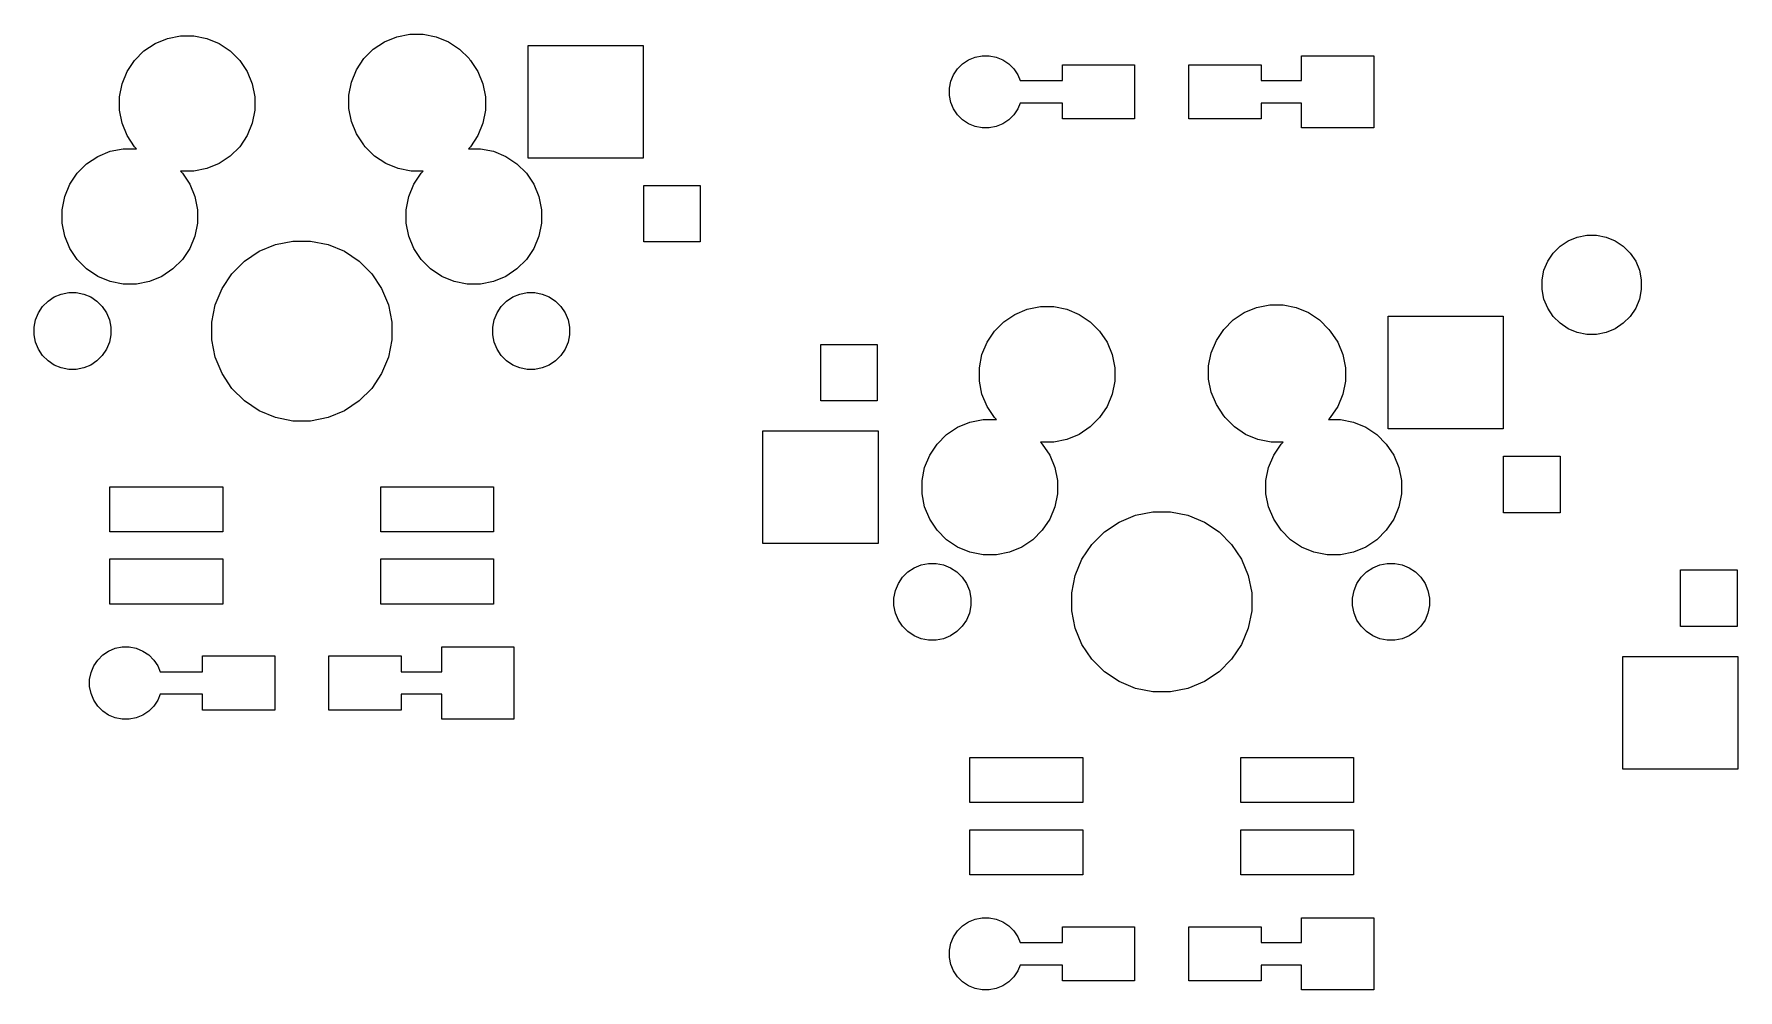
# Model space of a CAD drawing. Extents: x -9 to 124, y -88 to 15.
# Drawn here: x 51.22 to 88.97, y -82.8 to -61.62 of the extents above; entities that cross this region are included whole.
import ezdxf

# ---------------------------------------------------------------- set-up
doc = ezdxf.new("R2010")
doc.units = 0
doc.layers.add('BLACK', color=7, linetype='CONTINUOUS')

msp = doc.modelspace()

# ---------------------------------------------------------------- linework, layer by layer
at = {"layer": 'BLACK', "linetype": 'CONTINUOUS'}
for p, q in [((53.6538, -61.9949), (53.8995, -61.8307)), ((53.8995, -61.8307), (54.1725, -61.7176)), ((54.1725, -61.7176), (54.4623, -61.66)), ((54.4623, -61.66), (54.7577, -61.66)), ((54.7577, -61.66), (55.0475, -61.7176)), ((55.0475, -61.7176), (55.3205, -61.8307)), ((55.3205, -61.8307), (55.5662, -61.9949)), ((58.7338, -61.9549), (58.9795, -61.7907)), ((58.9795, -61.7907), (59.2525, -61.6776)), ((59.2525, -61.6776), (59.5423, -61.62)), ((59.5423, -61.62), (59.8377, -61.62)), ((59.8377, -61.62), (60.1275, -61.6776)), ((60.1275, -61.6776), (60.4005, -61.7907)), ((60.4005, -61.7907), (60.6462, -61.9549)), ((62.165, -64.37), (62.165, -61.87)), ((62.165, -61.87), (64.715, -61.87)), ((64.715, -61.87), (64.715, -64.37)), ((53.2807, -62.4495), (53.4449, -62.2038)), ((53.4449, -62.2038), (53.6538, -61.9949)), ((55.5662, -61.9949), (55.7751, -62.2038)), ((55.7751, -62.2038), (55.9393, -62.4495)), ((58.3607, -62.4095), (58.5249, -62.1638)), ((58.5249, -62.1638), (58.7338, -61.9549)), ((60.6462, -61.9549), (60.8551, -62.1638)), ((60.8551, -62.1638), (60.8753, -62.1939)), ((60.8753, -62.1939), (60.8851, -62.2038)), ((60.8851, -62.2038), (61.0493, -62.4495)), ((71.6786, -62.39), (71.79, -62.2786)), ((71.79, -62.2786), (71.9211, -62.191)), ((71.9211, -62.191), (72.0666, -62.1307)), ((72.0666, -62.1307), (72.2212, -62.1)), ((72.2212, -62.1), (72.3788, -62.1)), ((72.3788, -62.1), (72.5334, -62.1307)), ((72.5334, -62.1307), (72.6789, -62.191)), ((72.6789, -62.191), (72.81, -62.2786)), ((72.81, -62.2786), (72.9214, -62.39)), ((79.3, -62.65), (79.3, -62.1)), ((79.3, -62.1), (80.9, -62.1)), ((80.9, -62.1), (80.9, -63.7)), ((53.1676, -62.7225), (53.2807, -62.4495)), ((55.9393, -62.4495), (56.0524, -62.7225)), ((58.2476, -62.6825), (58.3607, -62.4095)), ((61.0493, -62.4495), (61.1624, -62.7225)), ((71.5307, -62.6666), (71.591, -62.5211)), ((71.591, -62.5211), (71.6786, -62.39)), ((72.9214, -62.39), (73.009, -62.5211)), ((73.009, -62.5211), (73.0624, -62.65)), ((73.0624, -62.65), (74, -62.65)), ((74, -62.65), (74, -62.3)), ((74, -62.3), (75.6, -62.3)), ((75.6, -62.3), (75.6, -63.5)), ((76.8, -63.5), (76.8, -62.3)), ((76.8, -62.3), (78.4, -62.3)), ((78.4, -62.3), (78.4, -62.65)), ((78.4, -62.65), (79.3, -62.65)), ((53.11, -63.0123), (53.1676, -62.7225)), ((53.11, -63.3077), (53.11, -63.0123)), ((56.0524, -62.7225), (56.11, -63.0123)), ((56.11, -63.0123), (56.11, -63.3077)), ((58.19, -62.9723), (58.2476, -62.6825)), ((58.19, -63.2677), (58.19, -62.9723)), ((61.1624, -62.7225), (61.22, -63.0123)), ((61.22, -63.0123), (61.22, -63.3077)), ((71.5, -62.8212), (71.5307, -62.6666)), ((71.5, -62.9788), (71.5, -62.8212)), ((71.5307, -63.1334), (71.5, -62.9788)), ((53.1676, -63.5975), (53.11, -63.3077)), ((56.11, -63.3077), (56.0524, -63.5975)), ((58.2476, -63.5575), (58.19, -63.2677)), ((61.22, -63.3077), (61.1624, -63.5975)), ((71.591, -63.2789), (71.5307, -63.1334)), ((71.6786, -63.41), (71.591, -63.2789)), ((71.79, -63.5214), (71.6786, -63.41)), ((72.9214, -63.41), (72.81, -63.5214)), ((73.009, -63.2789), (72.9214, -63.41)), ((73.0624, -63.15), (73.009, -63.2789)), ((74, -63.15), (73.0624, -63.15)), ((74, -63.5), (74, -63.15)), ((79.3, -63.15), (78.4, -63.15)), ((78.4, -63.15), (78.4, -63.5)), ((79.3, -63.7), (79.3, -63.15)), ((53.2807, -63.8705), (53.1676, -63.5975)), ((56.0524, -63.5975), (55.9393, -63.8705)), ((58.3607, -63.8305), (58.2476, -63.5575)), ((61.1624, -63.5975), (61.0493, -63.8705)), ((71.9211, -63.609), (71.79, -63.5214)), ((72.0666, -63.6693), (71.9211, -63.609)), ((72.2212, -63.7), (72.0666, -63.6693)), ((72.3788, -63.7), (72.2212, -63.7)), ((72.5334, -63.6693), (72.3788, -63.7)), ((72.6789, -63.609), (72.5334, -63.6693)), ((72.81, -63.5214), (72.6789, -63.609)), ((75.6, -63.5), (74, -63.5)), ((78.4, -63.5), (76.8, -63.5)), ((80.9, -63.7), (79.3, -63.7)), ((52.9025, -64.2176), (53.1923, -64.16)), ((53.1923, -64.16), (53.4877, -64.16)), ((53.4449, -64.1162), (53.2807, -63.8705)), ((53.4889, -64.1602), (53.4449, -64.1162)), ((53.4877, -64.16), (53.4889, -64.1602)), ((55.7751, -64.1162), (55.5662, -64.3251)), ((55.9393, -63.8705), (55.7751, -64.1162)), ((58.5249, -64.0762), (58.3607, -63.8305)), ((58.5347, -64.0861), (58.5249, -64.0762)), ((58.5549, -64.1162), (58.5347, -64.0861)), ((58.7638, -64.3251), (58.5549, -64.1162)), ((60.8851, -64.1162), (60.8413, -64.16)), ((60.8413, -64.16), (61.1077, -64.16)), ((61.0493, -63.8705), (60.8851, -64.1162)), ((61.1077, -64.16), (61.3975, -64.2176)), ((52.1749, -64.7038), (52.3838, -64.4949)), ((52.3838, -64.4949), (52.6295, -64.3307)), ((52.6295, -64.3307), (52.9025, -64.2176)), ((55.3205, -64.4893), (55.0475, -64.6024)), ((55.5662, -64.3251), (55.3205, -64.4893)), ((59.0095, -64.4893), (58.7638, -64.3251)), ((59.2825, -64.6024), (59.0095, -64.4893)), ((61.3975, -64.2176), (61.6705, -64.3307)), ((61.6705, -64.3307), (61.9162, -64.4949)), ((61.9162, -64.4949), (62.1251, -64.7038)), ((64.715, -64.37), (62.165, -64.37)), ((52.0107, -64.9495), (52.1749, -64.7038)), ((54.4623, -64.66), (54.4611, -64.6598)), ((54.4611, -64.6598), (54.5051, -64.7038)), ((54.7577, -64.66), (54.4623, -64.66)), ((54.5051, -64.7038), (54.6693, -64.9495)), ((55.0475, -64.6024), (54.7577, -64.66)), ((59.5723, -64.66), (59.2825, -64.6024)), ((59.8387, -64.66), (59.5723, -64.66)), ((59.6307, -64.9495), (59.7949, -64.7038)), ((59.7949, -64.7038), (59.8387, -64.66)), ((62.1251, -64.7038), (62.2893, -64.9495)), ((51.84, -65.5123), (51.8976, -65.2225)), ((51.8976, -65.2225), (52.0107, -64.9495)), ((54.6693, -64.9495), (54.7824, -65.2225)), ((54.7824, -65.2225), (54.84, -65.5123)), ((59.46, -65.5123), (59.5176, -65.2225)), ((59.5176, -65.2225), (59.6307, -64.9495)), ((62.2893, -64.9495), (62.4024, -65.2225)), ((62.4024, -65.2225), (62.46, -65.5123)), ((64.725, -66.225), (64.725, -64.975)), ((64.725, -64.975), (65.975, -64.975)), ((65.975, -64.975), (65.975, -66.225)), ((51.84, -65.8077), (51.84, -65.5123)), ((54.84, -65.5123), (54.84, -65.8077)), ((59.46, -65.8077), (59.46, -65.5123)), ((62.46, -65.5123), (62.46, -65.8077)), ((51.8976, -66.0975), (51.84, -65.8077)), ((54.84, -65.8077), (54.7824, -66.0975)), ((59.5176, -66.0975), (59.46, -65.8077)), ((62.46, -65.8077), (62.4024, -66.0975)), ((52.0107, -66.3705), (51.8976, -66.0975)), ((52.1749, -66.6162), (52.0107, -66.3705)), ((54.6693, -66.3705), (54.5051, -66.6162)), ((54.7824, -66.0975), (54.6693, -66.3705)), ((56.2055, -66.433), (56.5684, -66.2827)), ((56.5684, -66.2827), (56.9536, -66.2061)), ((56.9536, -66.2061), (57.3464, -66.2061)), ((57.3464, -66.2061), (57.7316, -66.2827)), ((57.7316, -66.2827), (58.0945, -66.433)), ((59.6307, -66.3705), (59.5176, -66.0975)), ((59.7949, -66.6162), (59.6307, -66.3705)), ((62.2893, -66.3705), (62.1251, -66.6162)), ((62.4024, -66.0975), (62.2893, -66.3705)), ((65.975, -66.225), (64.725, -66.225)), ((84.8706, -66.4738), (85.0238, -66.3206)), ((85.0238, -66.3206), (85.204, -66.2002)), ((85.204, -66.2002), (85.4041, -66.1173)), ((85.4041, -66.1173), (85.6167, -66.075)), ((85.6167, -66.075), (85.8333, -66.075)), ((85.8333, -66.075), (86.0459, -66.1173)), ((86.0459, -66.1173), (86.246, -66.2002)), ((86.246, -66.2002), (86.4262, -66.3206)), ((86.4262, -66.3206), (86.5794, -66.4738)), ((52.3838, -66.8251), (52.1749, -66.6162)), ((54.5051, -66.6162), (54.2962, -66.8251)), ((55.6012, -66.929), (55.879, -66.6512)), ((55.879, -66.6512), (56.2055, -66.433)), ((58.0945, -66.433), (58.421, -66.6512)), ((58.421, -66.6512), (58.6988, -66.929)), ((60.0038, -66.8251), (59.7949, -66.6162)), ((62.1251, -66.6162), (61.9162, -66.8251)), ((84.6673, -66.8541), (84.7502, -66.654)), ((84.7502, -66.654), (84.8706, -66.4738)), ((86.5794, -66.4738), (86.6998, -66.654)), ((86.6998, -66.654), (86.7827, -66.8541)), ((52.6295, -66.9893), (52.3838, -66.8251)), ((52.9025, -67.1024), (52.6295, -66.9893)), ((53.1923, -67.16), (52.9025, -67.1024)), ((53.4877, -67.16), (53.1923, -67.16)), ((53.7775, -67.1024), (53.4877, -67.16)), ((54.0505, -66.9893), (53.7775, -67.1024)), ((54.2962, -66.8251), (54.0505, -66.9893)), ((55.383, -67.2555), (55.6012, -66.929)), ((58.6988, -66.929), (58.917, -67.2555)), ((60.2495, -66.9893), (60.0038, -66.8251)), ((60.5225, -67.1024), (60.2495, -66.9893)), ((60.8123, -67.16), (60.5225, -67.1024)), ((61.1077, -67.16), (60.8123, -67.16)), ((61.3975, -67.1024), (61.1077, -67.16)), ((61.6705, -66.9893), (61.3975, -67.1024)), ((61.9162, -66.8251), (61.6705, -66.9893)), ((84.625, -67.0667), (84.6673, -66.8541)), ((84.625, -67.2833), (84.625, -67.0667)), ((86.7827, -66.8541), (86.825, -67.0667)), ((86.825, -67.0667), (86.825, -67.2833)), ((51.4091, -67.6576), (51.5276, -67.5391)), ((51.5276, -67.5391), (51.6669, -67.4459)), ((51.6669, -67.4459), (51.8218, -67.3818)), ((51.8218, -67.3818), (51.9862, -67.3491)), ((51.9862, -67.3491), (52.1538, -67.3491)), ((52.1538, -67.3491), (52.3182, -67.3818)), ((52.3182, -67.3818), (52.4731, -67.4459)), ((52.4731, -67.4459), (52.6124, -67.5391)), ((52.6124, -67.5391), (52.7309, -67.6576)), ((55.2327, -67.6184), (55.383, -67.2555)), ((58.917, -67.2555), (59.0673, -67.6184)), ((61.5691, -67.6576), (61.6876, -67.5391)), ((61.6876, -67.5391), (61.8269, -67.4459)), ((61.8269, -67.4459), (61.9818, -67.3818)), ((61.9818, -67.3818), (62.1462, -67.3491)), ((62.1462, -67.3491), (62.3138, -67.3491)), ((62.3138, -67.3491), (62.4782, -67.3818)), ((62.4782, -67.3818), (62.6331, -67.4459)), ((62.6331, -67.4459), (62.7724, -67.5391)), ((62.7724, -67.5391), (62.8909, -67.6576)), ((84.6673, -67.4959), (84.625, -67.2833)), ((84.7502, -67.696), (84.6673, -67.4959)), ((86.7827, -67.4959), (86.6998, -67.696)), ((86.825, -67.2833), (86.7827, -67.4959)), ((51.2518, -67.9518), (51.3159, -67.7969)), ((51.3159, -67.7969), (51.4091, -67.6576)), ((52.7309, -67.6576), (52.8241, -67.7969)), ((52.8241, -67.7969), (52.8882, -67.9518)), ((55.1561, -68.0036), (55.2327, -67.6184)), ((59.0673, -67.6184), (59.1439, -68.0036)), ((61.4118, -67.9518), (61.4759, -67.7969)), ((61.4759, -67.7969), (61.5691, -67.6576)), ((62.8909, -67.6576), (62.9841, -67.7969)), ((62.9841, -67.7969), (63.0482, -67.9518)), ((72.7038, -67.9949), (72.9495, -67.8307)), ((72.9495, -67.8307), (73.2225, -67.7176)), ((73.2225, -67.7176), (73.5123, -67.66)), ((73.5123, -67.66), (73.8077, -67.66)), ((73.8077, -67.66), (74.0975, -67.7176)), ((74.0975, -67.7176), (74.3705, -67.8307)), ((74.3705, -67.8307), (74.6162, -67.9949)), ((77.7838, -67.9549), (78.0295, -67.7907)), ((78.0295, -67.7907), (78.3025, -67.6776)), ((78.3025, -67.6776), (78.5923, -67.62)), ((78.5923, -67.62), (78.8877, -67.62)), ((78.8877, -67.62), (79.1775, -67.6776)), ((79.1775, -67.6776), (79.4505, -67.7907)), ((79.4505, -67.7907), (79.6962, -67.9549)), ((81.215, -70.37), (81.215, -67.87)), ((81.215, -67.87), (83.765, -67.87)), ((83.765, -67.87), (83.765, -70.37)), ((84.8706, -67.8762), (84.7502, -67.696)), ((85.0238, -68.0294), (84.8706, -67.8762)), ((86.5794, -67.8762), (86.4262, -68.0294)), ((86.6998, -67.696), (86.5794, -67.8762)), ((51.2191, -68.1162), (51.2518, -67.9518)), ((51.2191, -68.2838), (51.2191, -68.1162)), ((51.2518, -68.4482), (51.2191, -68.2838)), ((52.8882, -67.9518), (52.9209, -68.1162)), ((52.9209, -68.2838), (52.8882, -68.4482)), ((52.9209, -68.1162), (52.9209, -68.2838)), ((55.1561, -68.3964), (55.1561, -68.0036)), ((59.1439, -68.0036), (59.1439, -68.3964)), ((61.3791, -68.1162), (61.4118, -67.9518)), ((61.3791, -68.2838), (61.3791, -68.1162)), ((61.4118, -68.4482), (61.3791, -68.2838)), ((63.0482, -67.9518), (63.0809, -68.1162)), ((63.0809, -68.2838), (63.0482, -68.4482)), ((63.0809, -68.1162), (63.0809, -68.2838)), ((72.3307, -68.4495), (72.4949, -68.2038)), ((72.4949, -68.2038), (72.7038, -67.9949)), ((74.6162, -67.9949), (74.8251, -68.2038)), ((74.8251, -68.2038), (74.9893, -68.4495)), ((77.4107, -68.4095), (77.5749, -68.1638)), ((77.5749, -68.1638), (77.7838, -67.9549)), ((79.6962, -67.9549), (79.9051, -68.1638)), ((79.9051, -68.1638), (79.9253, -68.1939)), ((79.9253, -68.1939), (79.9351, -68.2038)), ((79.9351, -68.2038), (80.0993, -68.4495)), ((85.204, -68.1498), (85.0238, -68.0294)), ((85.4041, -68.2327), (85.204, -68.1498)), ((85.6167, -68.275), (85.4041, -68.2327)), ((85.8333, -68.275), (85.6167, -68.275)), ((86.0459, -68.2327), (85.8333, -68.275)), ((86.246, -68.1498), (86.0459, -68.2327)), ((86.4262, -68.0294), (86.246, -68.1498)), ((51.3159, -68.6031), (51.2518, -68.4482)), ((51.4091, -68.7424), (51.3159, -68.6031)), ((52.8241, -68.6031), (52.7309, -68.7424)), ((52.8882, -68.4482), (52.8241, -68.6031)), ((55.2327, -68.7816), (55.1561, -68.3964)), ((59.1439, -68.3964), (59.0673, -68.7816)), ((61.4759, -68.6031), (61.4118, -68.4482)), ((61.5691, -68.7424), (61.4759, -68.6031)), ((62.9841, -68.6031), (62.8909, -68.7424)), ((63.0482, -68.4482), (62.9841, -68.6031)), ((68.645, -69.745), (68.645, -68.495)), ((68.645, -68.495), (69.895, -68.495)), ((69.895, -68.495), (69.895, -69.745)), ((72.2176, -68.7225), (72.3307, -68.4495)), ((74.9893, -68.4495), (75.1024, -68.7225)), ((77.24, -68.9723), (77.2976, -68.6825)), ((77.2976, -68.6825), (77.4107, -68.4095)), ((80.0993, -68.4495), (80.2124, -68.7225)), ((51.5276, -68.8609), (51.4091, -68.7424)), ((51.6669, -68.9541), (51.5276, -68.8609)), ((51.8218, -69.0182), (51.6669, -68.9541)), ((51.9862, -69.0509), (51.8218, -69.0182)), ((52.1538, -69.0509), (51.9862, -69.0509)), ((52.3182, -69.0182), (52.1538, -69.0509)), ((52.4731, -68.9541), (52.3182, -69.0182)), ((52.6124, -68.8609), (52.4731, -68.9541)), ((52.7309, -68.7424), (52.6124, -68.8609)), ((55.383, -69.1445), (55.2327, -68.7816)), ((59.0673, -68.7816), (58.917, -69.1445)), ((61.6876, -68.8609), (61.5691, -68.7424)), ((61.8269, -68.9541), (61.6876, -68.8609)), ((61.9818, -69.0182), (61.8269, -68.9541)), ((62.1462, -69.0509), (61.9818, -69.0182)), ((62.3138, -69.0509), (62.1462, -69.0509)), ((62.4782, -69.0182), (62.3138, -69.0509)), ((62.6331, -68.9541), (62.4782, -69.0182)), ((62.7724, -68.8609), (62.6331, -68.9541)), ((62.8909, -68.7424), (62.7724, -68.8609)), ((72.16, -69.0123), (72.2176, -68.7225)), ((72.16, -69.3077), (72.16, -69.0123)), ((75.1024, -68.7225), (75.16, -69.0123)), ((75.16, -69.0123), (75.16, -69.3077)), ((77.24, -69.2677), (77.24, -68.9723)), ((80.2124, -68.7225), (80.27, -69.0123)), ((80.27, -69.0123), (80.27, -69.3077)), ((55.6012, -69.471), (55.383, -69.1445)), ((58.917, -69.1445), (58.6988, -69.471)), ((72.2176, -69.5975), (72.16, -69.3077)), ((75.16, -69.3077), (75.1024, -69.5975)), ((77.2976, -69.5575), (77.24, -69.2677)), ((80.27, -69.3077), (80.2124, -69.5975)), ((55.879, -69.7488), (55.6012, -69.471)), ((56.2055, -69.967), (55.879, -69.7488)), ((58.421, -69.7488), (58.0945, -69.967)), ((58.6988, -69.471), (58.421, -69.7488)), ((69.895, -69.745), (68.645, -69.745)), ((72.3307, -69.8705), (72.2176, -69.5975)), ((75.1024, -69.5975), (74.9893, -69.8705)), ((77.4107, -69.8305), (77.2976, -69.5575)), ((80.2124, -69.5975), (80.0993, -69.8705)), ((56.5684, -70.1173), (56.2055, -69.967)), ((56.9536, -70.1939), (56.5684, -70.1173)), ((57.3464, -70.1939), (56.9536, -70.1939)), ((57.7316, -70.1173), (57.3464, -70.1939)), ((58.0945, -69.967), (57.7316, -70.1173)), ((71.9525, -70.2176), (72.2423, -70.16)), ((72.2423, -70.16), (72.5377, -70.16)), ((72.4949, -70.1162), (72.3307, -69.8705)), ((72.5389, -70.1602), (72.4949, -70.1162)), ((72.5377, -70.16), (72.5389, -70.1602)), ((74.8251, -70.1162), (74.6162, -70.3251)), ((74.9893, -69.8705), (74.8251, -70.1162)), ((77.5749, -70.0762), (77.4107, -69.8305)), ((77.5847, -70.0861), (77.5749, -70.0762)), ((77.6049, -70.1162), (77.5847, -70.0861)), ((77.8138, -70.3251), (77.6049, -70.1162)), ((79.9351, -70.1162), (79.8913, -70.16)), ((79.8913, -70.16), (80.1577, -70.16)), ((80.0993, -69.8705), (79.9351, -70.1162)), ((80.1577, -70.16), (80.4475, -70.2176)), ((67.365, -72.91), (67.365, -70.41)), ((67.365, -70.41), (69.915, -70.41)), ((69.915, -70.41), (69.915, -72.91)), ((71.2249, -70.7038), (71.4338, -70.4949)), ((71.4338, -70.4949), (71.6795, -70.3307)), ((71.6795, -70.3307), (71.9525, -70.2176)), ((74.3705, -70.4893), (74.0975, -70.6024)), ((74.6162, -70.3251), (74.3705, -70.4893)), ((78.0595, -70.4893), (77.8138, -70.3251)), ((78.3325, -70.6024), (78.0595, -70.4893)), ((80.4475, -70.2176), (80.7205, -70.3307)), ((80.7205, -70.3307), (80.9662, -70.4949)), ((80.9662, -70.4949), (81.1751, -70.7038)), ((83.765, -70.37), (81.215, -70.37)), ((70.9476, -71.2225), (71.0607, -70.9495)), ((71.0607, -70.9495), (71.2249, -70.7038)), ((73.5123, -70.66), (73.5111, -70.6598)), ((73.5111, -70.6598), (73.5551, -70.7038)), ((73.8077, -70.66), (73.5123, -70.66)), ((73.5551, -70.7038), (73.7193, -70.9495)), ((73.7193, -70.9495), (73.8324, -71.2225)), ((74.0975, -70.6024), (73.8077, -70.66)), ((78.6223, -70.66), (78.3325, -70.6024)), ((78.5676, -71.2225), (78.6807, -70.9495)), ((78.8887, -70.66), (78.6223, -70.66)), ((78.6807, -70.9495), (78.8449, -70.7038)), ((78.8449, -70.7038), (78.8887, -70.66)), ((81.1751, -70.7038), (81.3393, -70.9495)), ((81.3393, -70.9495), (81.4524, -71.2225)), ((70.89, -71.5123), (70.9476, -71.2225)), ((73.8324, -71.2225), (73.89, -71.5123)), ((78.51, -71.5123), (78.5676, -71.2225)), ((81.4524, -71.2225), (81.51, -71.5123)), ((83.775, -72.225), (83.775, -70.975)), ((83.775, -70.975), (85.025, -70.975)), ((85.025, -70.975), (85.025, -72.225)), ((52.9, -72.65), (52.9, -71.65)), ((52.9, -71.65), (55.4, -71.65)), ((55.4, -71.65), (55.4, -72.65)), ((58.9, -72.65), (58.9, -71.65)), ((58.9, -71.65), (61.4, -71.65)), ((61.4, -71.65), (61.4, -72.65)), ((70.89, -71.8077), (70.89, -71.5123)), ((73.89, -71.5123), (73.89, -71.8077)), ((78.51, -71.8077), (78.51, -71.5123)), ((81.51, -71.5123), (81.51, -71.8077)), ((70.9476, -72.0975), (70.89, -71.8077)), ((73.89, -71.8077), (73.8324, -72.0975)), ((78.5676, -72.0975), (78.51, -71.8077)), ((81.51, -71.8077), (81.4524, -72.0975)), ((71.0607, -72.3705), (70.9476, -72.0975)), ((71.2249, -72.6162), (71.0607, -72.3705)), ((73.7193, -72.3705), (73.5551, -72.6162)), ((73.8324, -72.0975), (73.7193, -72.3705)), ((74.929, -72.6512), (75.2555, -72.433)), ((75.2555, -72.433), (75.6184, -72.2827)), ((75.6184, -72.2827), (76.0036, -72.2061)), ((76.0036, -72.2061), (76.3964, -72.2061)), ((76.3964, -72.2061), (76.7816, -72.2827)), ((76.7816, -72.2827), (77.1445, -72.433)), ((77.1445, -72.433), (77.471, -72.6512)), ((78.6807, -72.3705), (78.5676, -72.0975)), ((78.8449, -72.6162), (78.6807, -72.3705)), ((81.3393, -72.3705), (81.1751, -72.6162)), ((81.4524, -72.0975), (81.3393, -72.3705)), ((85.025, -72.225), (83.775, -72.225)), ((55.4, -72.65), (52.9, -72.65)), ((61.4, -72.65), (58.9, -72.65)), ((71.4338, -72.8251), (71.2249, -72.6162)), ((71.6795, -72.9893), (71.4338, -72.8251)), ((73.3462, -72.8251), (73.1005, -72.9893)), ((73.5551, -72.6162), (73.3462, -72.8251)), ((74.6512, -72.929), (74.929, -72.6512)), ((77.471, -72.6512), (77.7488, -72.929)), ((79.0538, -72.8251), (78.8449, -72.6162)), ((79.2995, -72.9893), (79.0538, -72.8251)), ((80.9662, -72.8251), (80.7205, -72.9893)), ((81.1751, -72.6162), (80.9662, -72.8251)), ((69.915, -72.91), (67.365, -72.91)), ((71.9525, -73.1024), (71.6795, -72.9893)), ((72.2423, -73.16), (71.9525, -73.1024)), ((72.5377, -73.16), (72.2423, -73.16)), ((72.8275, -73.1024), (72.5377, -73.16)), ((73.1005, -72.9893), (72.8275, -73.1024)), ((74.433, -73.2555), (74.6512, -72.929)), ((77.7488, -72.929), (77.967, -73.2555)), ((79.5725, -73.1024), (79.2995, -72.9893)), ((79.8623, -73.16), (79.5725, -73.1024)), ((80.1577, -73.16), (79.8623, -73.16)), ((80.4475, -73.1024), (80.1577, -73.16)), ((80.7205, -72.9893), (80.4475, -73.1024)), ((52.9, -74.25), (52.9, -73.25)), ((52.9, -73.25), (55.4, -73.25)), ((55.4, -73.25), (55.4, -74.25)), ((58.9, -74.25), (58.9, -73.25)), ((58.9, -73.25), (61.4, -73.25)), ((61.4, -73.25), (61.4, -74.25)), ((70.4591, -73.6576), (70.5776, -73.5391)), ((70.5776, -73.5391), (70.7169, -73.4459)), ((70.7169, -73.4459), (70.8718, -73.3818)), ((70.8718, -73.3818), (71.0362, -73.3491)), ((71.0362, -73.3491), (71.2038, -73.3491)), ((71.2038, -73.3491), (71.3682, -73.3818)), ((71.3682, -73.3818), (71.5231, -73.4459)), ((71.5231, -73.4459), (71.6624, -73.5391)), ((71.6624, -73.5391), (71.7809, -73.6576)), ((74.2827, -73.6184), (74.433, -73.2555)), ((77.967, -73.2555), (78.1173, -73.6184)), ((80.6191, -73.6576), (80.7376, -73.5391)), ((80.7376, -73.5391), (80.8769, -73.4459)), ((80.8769, -73.4459), (81.0318, -73.3818)), ((81.0318, -73.3818), (81.1962, -73.3491)), ((81.1962, -73.3491), (81.3638, -73.3491)), ((81.3638, -73.3491), (81.5282, -73.3818)), ((81.5282, -73.3818), (81.6831, -73.4459)), ((81.6831, -73.4459), (81.8224, -73.5391)), ((81.8224, -73.5391), (81.9409, -73.6576)), ((87.695, -74.745), (87.695, -73.495)), ((87.695, -73.495), (88.945, -73.495)), ((88.945, -73.495), (88.945, -74.745)), ((70.2691, -74.1162), (70.3018, -73.9518)), ((70.3018, -73.9518), (70.3659, -73.7969)), ((70.3659, -73.7969), (70.4591, -73.6576)), ((71.7809, -73.6576), (71.8741, -73.7969)), ((71.8741, -73.7969), (71.9382, -73.9518)), ((71.9382, -73.9518), (71.9709, -74.1162)), ((74.2061, -74.0036), (74.2827, -73.6184)), ((78.1173, -73.6184), (78.1939, -74.0036)), ((80.4291, -74.1162), (80.4618, -73.9518)), ((80.4618, -73.9518), (80.5259, -73.7969)), ((80.5259, -73.7969), (80.6191, -73.6576)), ((81.9409, -73.6576), (82.0341, -73.7969)), ((82.0341, -73.7969), (82.0982, -73.9518)), ((82.0982, -73.9518), (82.1309, -74.1162)), ((55.4, -74.25), (52.9, -74.25)), ((61.4, -74.25), (58.9, -74.25)), ((70.2691, -74.2838), (70.2691, -74.1162)), ((70.3018, -74.4482), (70.2691, -74.2838)), ((71.9709, -74.2838), (71.9382, -74.4482)), ((71.9709, -74.1162), (71.9709, -74.2838)), ((74.2061, -74.3964), (74.2061, -74.0036)), ((78.1939, -74.0036), (78.1939, -74.3964)), ((80.4291, -74.2838), (80.4291, -74.1162)), ((80.4618, -74.4482), (80.4291, -74.2838)), ((82.1309, -74.2838), (82.0982, -74.4482)), ((82.1309, -74.1162), (82.1309, -74.2838)), ((70.3659, -74.6031), (70.3018, -74.4482)), ((70.4591, -74.7424), (70.3659, -74.6031)), ((71.8741, -74.6031), (71.7809, -74.7424)), ((71.9382, -74.4482), (71.8741, -74.6031)), ((74.2827, -74.7816), (74.2061, -74.3964)), ((78.1939, -74.3964), (78.1173, -74.7816)), ((80.5259, -74.6031), (80.4618, -74.4482)), ((80.6191, -74.7424), (80.5259, -74.6031)), ((82.0341, -74.6031), (81.9409, -74.7424)), ((82.0982, -74.4482), (82.0341, -74.6031)), ((70.5776, -74.8609), (70.4591, -74.7424)), ((70.7169, -74.9541), (70.5776, -74.8609)), ((70.8718, -75.0182), (70.7169, -74.9541)), ((71.0362, -75.0509), (70.8718, -75.0182)), ((71.2038, -75.0509), (71.0362, -75.0509)), ((71.3682, -75.0182), (71.2038, -75.0509)), ((71.5231, -74.9541), (71.3682, -75.0182)), ((71.6624, -74.8609), (71.5231, -74.9541)), ((71.7809, -74.7424), (71.6624, -74.8609)), ((74.433, -75.1445), (74.2827, -74.7816)), ((78.1173, -74.7816), (77.967, -75.1445)), ((80.7376, -74.8609), (80.6191, -74.7424)), ((80.8769, -74.9541), (80.7376, -74.8609)), ((81.0318, -75.0182), (80.8769, -74.9541)), ((81.1962, -75.0509), (81.0318, -75.0182)), ((81.3638, -75.0509), (81.1962, -75.0509)), ((81.5282, -75.0182), (81.3638, -75.0509)), ((81.6831, -74.9541), (81.5282, -75.0182)), ((81.8224, -74.8609), (81.6831, -74.9541)), ((81.9409, -74.7424), (81.8224, -74.8609)), ((88.945, -74.745), (87.695, -74.745)), ((52.541, -75.6211), (52.6286, -75.49)), ((52.6286, -75.49), (52.74, -75.3786)), ((52.74, -75.3786), (52.8711, -75.291)), ((52.8711, -75.291), (53.0166, -75.2307)), ((53.0166, -75.2307), (53.1712, -75.2)), ((53.1712, -75.2), (53.3288, -75.2)), ((53.3288, -75.2), (53.4834, -75.2307)), ((53.4834, -75.2307), (53.6289, -75.291)), ((53.6289, -75.291), (53.76, -75.3786)), ((53.76, -75.3786), (53.8714, -75.49)), ((53.8714, -75.49), (53.959, -75.6211)), ((54.95, -75.75), (54.95, -75.4)), ((54.95, -75.4), (56.55, -75.4)), ((56.55, -75.4), (56.55, -76.6)), ((57.75, -76.6), (57.75, -75.4)), ((57.75, -75.4), (59.35, -75.4)), ((59.35, -75.4), (59.35, -75.75)), ((60.25, -75.75), (60.25, -75.2)), ((60.25, -75.2), (61.85, -75.2)), ((61.85, -75.2), (61.85, -76.8)), ((74.6512, -75.471), (74.433, -75.1445)), ((74.929, -75.7488), (74.6512, -75.471)), ((77.7488, -75.471), (77.471, -75.7488)), ((77.967, -75.1445), (77.7488, -75.471)), ((86.415, -77.91), (86.415, -75.41)), ((86.415, -75.41), (88.965, -75.41)), ((88.965, -75.41), (88.965, -77.91)), ((52.45, -75.9212), (52.4807, -75.7666)), ((52.4807, -75.7666), (52.541, -75.6211)), ((53.959, -75.6211), (54.0124, -75.75)), ((54.0124, -75.75), (54.95, -75.75)), ((59.35, -75.75), (60.25, -75.75)), ((75.2555, -75.967), (74.929, -75.7488)), ((77.471, -75.7488), (77.1445, -75.967)), ((52.45, -76.0788), (52.45, -75.9212)), ((52.4807, -76.2334), (52.45, -76.0788)), ((52.541, -76.3789), (52.4807, -76.2334)), ((75.6184, -76.1173), (75.2555, -75.967)), ((76.0036, -76.1939), (75.6184, -76.1173)), ((76.3964, -76.1939), (76.0036, -76.1939)), ((76.7816, -76.1173), (76.3964, -76.1939)), ((77.1445, -75.967), (76.7816, -76.1173)), ((52.6286, -76.51), (52.541, -76.3789)), ((52.74, -76.6214), (52.6286, -76.51)), ((52.8711, -76.709), (52.74, -76.6214)), ((53.76, -76.6214), (53.6289, -76.709)), ((53.8714, -76.51), (53.76, -76.6214)), ((53.959, -76.3789), (53.8714, -76.51)), ((54.0124, -76.25), (53.959, -76.3789)), ((54.95, -76.25), (54.0124, -76.25)), ((54.95, -76.6), (54.95, -76.25)), ((56.55, -76.6), (54.95, -76.6)), ((59.35, -76.6), (57.75, -76.6)), ((60.25, -76.25), (59.35, -76.25)), ((59.35, -76.25), (59.35, -76.6)), ((60.25, -76.8), (60.25, -76.25)), ((53.0166, -76.7693), (52.8711, -76.709)), ((53.1712, -76.8), (53.0166, -76.7693)), ((53.3288, -76.8), (53.1712, -76.8)), ((53.4834, -76.7693), (53.3288, -76.8)), ((53.6289, -76.709), (53.4834, -76.7693)), ((61.85, -76.8), (60.25, -76.8)), ((71.95, -78.65), (71.95, -77.65)), ((71.95, -77.65), (74.45, -77.65)), ((74.45, -77.65), (74.45, -78.65)), ((77.95, -78.65), (77.95, -77.65)), ((77.95, -77.65), (80.45, -77.65)), ((80.45, -77.65), (80.45, -78.65)), ((88.965, -77.91), (86.415, -77.91)), ((74.45, -78.65), (71.95, -78.65)), ((80.45, -78.65), (77.95, -78.65)), ((71.95, -80.25), (71.95, -79.25)), ((71.95, -79.25), (74.45, -79.25)), ((74.45, -79.25), (74.45, -80.25)), ((77.95, -80.25), (77.95, -79.25)), ((77.95, -79.25), (80.45, -79.25)), ((80.45, -79.25), (80.45, -80.25)), ((74.45, -80.25), (71.95, -80.25)), ((80.45, -80.25), (77.95, -80.25)), ((71.591, -81.6211), (71.6786, -81.49)), ((71.6786, -81.49), (71.79, -81.3786)), ((71.79, -81.3786), (71.9211, -81.291)), ((71.9211, -81.291), (72.0666, -81.2307)), ((72.0666, -81.2307), (72.2212, -81.2)), ((72.2212, -81.2), (72.3788, -81.2)), ((72.3788, -81.2), (72.5334, -81.2307)), ((72.5334, -81.2307), (72.6789, -81.291)), ((72.6789, -81.291), (72.81, -81.3786)), ((72.81, -81.3786), (72.9214, -81.49)), ((72.9214, -81.49), (73.009, -81.6211)), ((74, -81.75), (74, -81.4)), ((74, -81.4), (75.6, -81.4)), ((75.6, -81.4), (75.6, -82.6)), ((76.8, -82.6), (76.8, -81.4)), ((76.8, -81.4), (78.4, -81.4)), ((78.4, -81.4), (78.4, -81.75)), ((79.3, -81.75), (79.3, -81.2)), ((79.3, -81.2), (80.9, -81.2)), ((80.9, -81.2), (80.9, -82.8)), ((71.5, -81.9212), (71.5307, -81.7666)), ((71.5307, -81.7666), (71.591, -81.6211)), ((73.009, -81.6211), (73.0624, -81.75)), ((73.0624, -81.75), (74, -81.75)), ((78.4, -81.75), (79.3, -81.75)), ((71.5, -82.0788), (71.5, -81.9212)), ((71.5307, -82.2334), (71.5, -82.0788)), ((71.591, -82.3789), (71.5307, -82.2334)), ((73.0624, -82.25), (73.009, -82.3789)), ((74, -82.25), (73.0624, -82.25)), ((74, -82.6), (74, -82.25)), ((79.3, -82.25), (78.4, -82.25)), ((78.4, -82.25), (78.4, -82.6)), ((79.3, -82.8), (79.3, -82.25)), ((71.6786, -82.51), (71.591, -82.3789)), ((71.79, -82.6214), (71.6786, -82.51)), ((71.9211, -82.709), (71.79, -82.6214)), ((72.81, -82.6214), (72.6789, -82.709)), ((72.9214, -82.51), (72.81, -82.6214)), ((73.009, -82.3789), (72.9214, -82.51)), ((75.6, -82.6), (74, -82.6)), ((78.4, -82.6), (76.8, -82.6)), ((72.0666, -82.7693), (71.9211, -82.709)), ((72.2212, -82.8), (72.0666, -82.7693)), ((72.3788, -82.8), (72.2212, -82.8)), ((72.5334, -82.7693), (72.3788, -82.8)), ((72.6789, -82.709), (72.5334, -82.7693)), ((80.9, -82.8), (79.3, -82.8))]:
    msp.add_line(p, q, dxfattribs=at)

doc.saveas('drawing.dxf')
